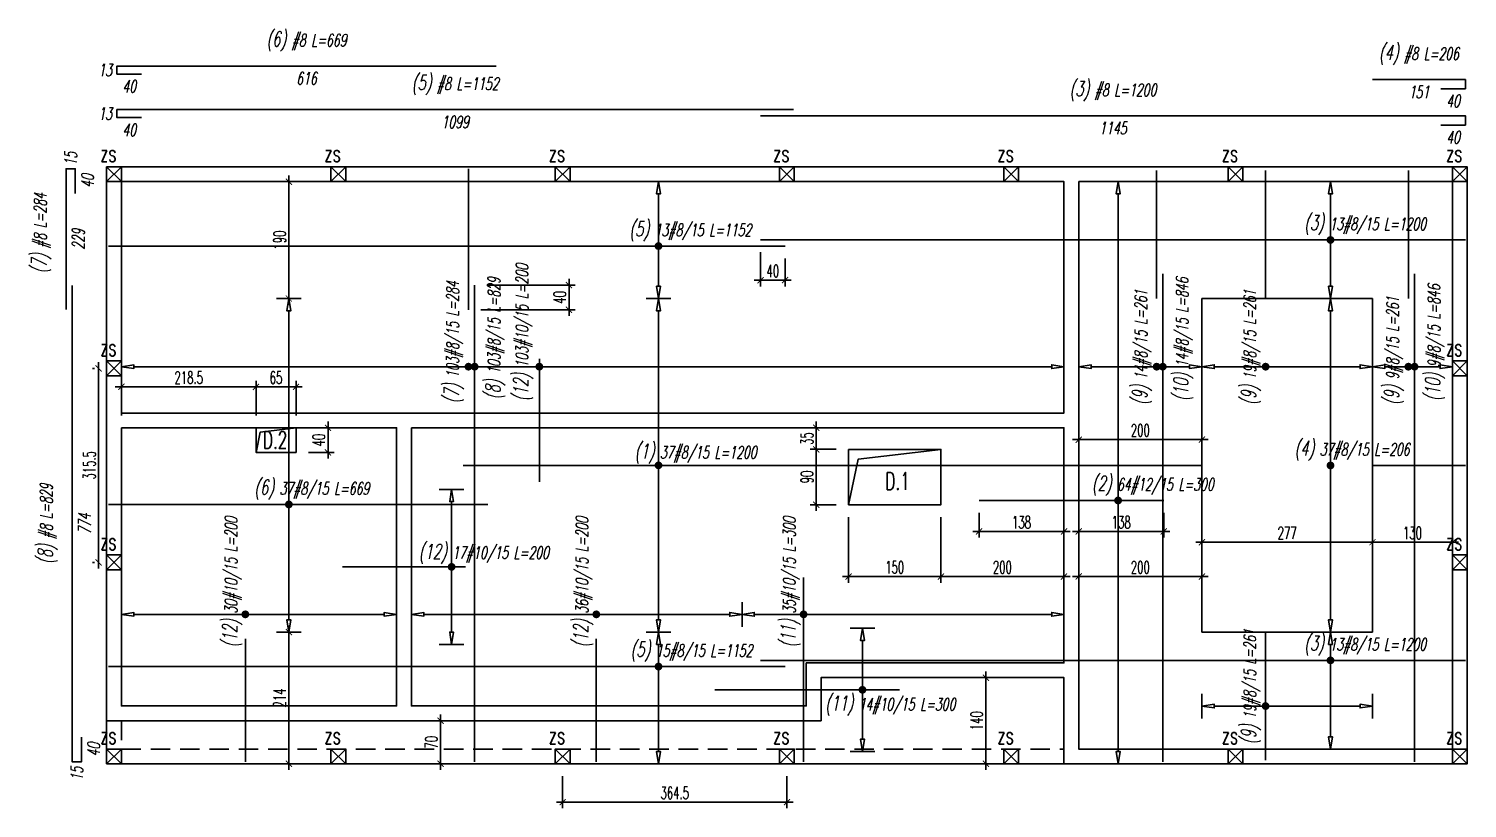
# Model space of a CAD drawing. Header units: millimetres. Extents: x 20746 to 38332, y -66591 to -55538.
# Drawn here: x 30658 to 32994, y -61633 to -60366 of the extents above; entities that cross this region are included whole.
import ezdxf
from ezdxf.enums import TextEntityAlignment as Align

# ---------------------------------------------------------------- set-up
doc = ezdxf.new("R2010")
doc.units = ezdxf.units.MM
doc.header["$LTSCALE"] = 5
doc.linetypes.add('DASHED2', pattern=[9.525, 6.35, -3.175])
doc.layers.get('Defpoints').update_dxf_attribs({"color": 251})
for name, color, linetype in [('K-HATCH', 8, 'Continuous'), ('K-LINIA', 254, 'Continuous'), ('K-POMOCNICZE', 9, 'DASHED2'), ('K-SRUBY', 3, 'Continuous'), ('K-STROPY', 161, 'Continuous'), ('K-TEXT 2.8mm', 101, 'Continuous'), ('K-WYMIARY', 1, 'Continuous'), ('ZBROJA_NIEZLICZAC', 255, 'Continuous'), ('ZBROJA_PRET', 161, 'Continuous'), ('ZBROJA_RZUTPR', 141, 'Continuous'), ('ZBROJA_RZUTPR1', 255, 'Continuous'), ('ZBROJA_ZASIEG', 253, 'Continuous'), ('ZBROJA_ZLICZAC', 125, 'Continuous')]:
    doc.layers.add(name, color=color, linetype=linetype)
doc.styles.add('STYL_ZBROJA', font='romanszb.shx', dxfattribs={"width": 0.65, "oblique": 12})
doc.styles.add('text 2.8mm', font='romans.shx', dxfattribs={"width": 0.65})
doc.styles.add('WYM1', font='romanszb.shx', dxfattribs={"width": 0.6})
doc.dimstyles.new('CM100', dxfattribs={"dimscale": 5, "dimtxt": 2, "dimasz": 1, "dimexe": 1, "dimexo": 2, "dimgap": 0.5, "dimtad": 1, "dimrnd": 0.5, "dimdsep": 46, "dimtxsty": 'WYM1', "dimblk": 'OBLIQUE', "dimcen": 0, "dimdle": 1, "dimclrd": 253, "dimclre": 251, "dimclrt": 30, "dimadec": 0, "dimazin": 0, "dimtfac": 1, "dimtix": 1, "dimtmove": 0, "dimatfit": 0, "dimfxl": 1, "dimtfillclr": 256, "dimtolj": 1, "dimarcsym": 0})

# ---------------------------------------------------------------- blocks, each defined once
blk = doc.blocks.new('_ArchTick')
at = {"color": 0, "linetype": 'ByBlock', "const_width": 0.15}
blk.add_lwpolyline([(-0.5, -0.5), (0.5, 0.5)], dxfattribs=at)
blk = doc.blocks.new('*D7')
at = {"layer": 'Defpoints', "color": 0, "transparency": 16777216}
for p in [(32201.3, -61132.7), (32339.3, -61132.7), (32339.3, -61183)]:
    blk.add_point(p, dxfattribs=at)
at = {"layer": 'K-WYMIARY', "color": 251, "lineweight": -2, "transparency": 16777216}
for p, q in [((32201.3, -61152.7), (32201.3, -61193)), ((32339.3, -61152.7), (32339.3, -61193))]:
    blk.add_line(p, q, dxfattribs=at)
at = {"layer": 'K-WYMIARY', "color": 253, "lineweight": -2, "transparency": 16777216}
blk.add_line((32191.3, -61183), (32349.3, -61183), dxfattribs=at)
at = {"layer": 'K-WYMIARY', "color": 253, "lineweight": -2, "transparency": 16777216, "xscale": 10, "yscale": 10, "zscale": 10, "rotation": 180}
blk.add_blockref('_ArchTick', (32201.3, -61183), dxfattribs=at)
at = {"layer": 'K-WYMIARY', "color": 253, "lineweight": -2, "transparency": 16777216, "xscale": 10, "yscale": 10, "zscale": 10}
blk.add_blockref('_ArchTick', (32339.3, -61183), dxfattribs=at)
at = {"layer": 'K-WYMIARY', "color": 30, "transparency": 16777216, "insert": (32270.3, -61168), "char_height": 20, "attachment_point": 5, "style": 'WYM1'}
blk.add_mtext('\\A1;138', dxfattribs=at)
blk = doc.blocks.new('*D8')
at = {"layer": 'Defpoints', "color": 0, "transparency": 16777216}
for p in [(32363.3, -61132.7), (32501.3, -61132.7), (32501.3, -61183)]:
    blk.add_point(p, dxfattribs=at)
at = {"layer": 'K-WYMIARY', "color": 251, "lineweight": -2, "transparency": 16777216}
for p, q in [((32363.3, -61152.7), (32363.3, -61193)), ((32501.3, -61152.7), (32501.3, -61193))]:
    blk.add_line(p, q, dxfattribs=at)
at = {"layer": 'K-WYMIARY', "color": 253, "lineweight": -2, "transparency": 16777216}
blk.add_line((32353.3, -61183), (32511.3, -61183), dxfattribs=at)
at = {"layer": 'K-WYMIARY', "color": 253, "lineweight": -2, "transparency": 16777216, "xscale": 10, "yscale": 10, "zscale": 10, "rotation": 180}
blk.add_blockref('_ArchTick', (32363.3, -61183), dxfattribs=at)
at = {"layer": 'K-WYMIARY', "color": 253, "lineweight": -2, "transparency": 16777216, "xscale": 10, "yscale": 10, "zscale": 10}
blk.add_blockref('_ArchTick', (32501.3, -61183), dxfattribs=at)
at = {"layer": 'K-WYMIARY', "color": 30, "transparency": 16777216, "insert": (32432.3, -61168), "char_height": 20, "attachment_point": 5, "style": 'WYM1'}
blk.add_mtext('\\A1;138', dxfattribs=at)
blk = doc.blocks.new('*D9')
at = {"layer": 'Defpoints', "color": 0, "transparency": 16777216}
for p in [(32563.3, -61033.8), (32363.3, -61075.5), (32563.3, -61075.5)]:
    blk.add_point(p, dxfattribs=at)
at = {"layer": 'K-WYMIARY', "color": 251, "lineweight": -2, "transparency": 16777216}
for p, q in [((32363.3, -61055.5), (32363.3, -61023.8)), ((32563.3, -61055.5), (32563.3, -61023.8))]:
    blk.add_line(p, q, dxfattribs=at)
at = {"layer": 'K-WYMIARY', "color": 253, "lineweight": -2, "transparency": 16777216}
blk.add_line((32353.3, -61033.8), (32573.3, -61033.8), dxfattribs=at)
at = {"layer": 'K-WYMIARY', "color": 253, "lineweight": -2, "transparency": 16777216, "xscale": 10, "yscale": 10, "zscale": 10, "rotation": 180}
blk.add_blockref('_ArchTick', (32363.3, -61033.8), dxfattribs=at)
at = {"layer": 'K-WYMIARY', "color": 253, "lineweight": -2, "transparency": 16777216, "xscale": 10, "yscale": 10, "zscale": 10}
blk.add_blockref('_ArchTick', (32563.3, -61033.8), dxfattribs=at)
at = {"layer": 'K-WYMIARY', "color": 30, "transparency": 16777216, "insert": (32463.3, -61018.8), "char_height": 20, "attachment_point": 5, "style": 'WYM1'}
blk.add_mtext('\\A1;200', dxfattribs=at)
blk = doc.blocks.new('*D11')
at = {"layer": 'Defpoints', "color": 0, "transparency": 16777216}
for p in [(31936.9, -61049.5), (31989.3, -61049.5), (31989.3, -61139.5)]:
    blk.add_point(p, dxfattribs=at)
at = {"layer": 'K-WYMIARY', "color": 251, "lineweight": -2, "transparency": 16777216}
for p, q in [((31969.3, -61049.5), (31926.9, -61049.5)), ((31969.3, -61139.5), (31926.9, -61139.5))]:
    blk.add_line(p, q, dxfattribs=at)
at = {"layer": 'K-WYMIARY', "color": 253, "lineweight": -2, "transparency": 16777216}
blk.add_line((31936.9, -61149.5), (31936.9, -61039.5), dxfattribs=at)
at = {"layer": 'K-WYMIARY', "color": 253, "lineweight": -2, "transparency": 16777216, "xscale": 10, "yscale": 10, "zscale": 10}
for p, rotation in [((31936.9, -61049.5), 90), ((31936.9, -61139.5), 270)]:
    blk.add_blockref('_ArchTick', p, dxfattribs=dict(at, rotation=rotation))
at = {"layer": 'K-WYMIARY', "color": 30, "transparency": 16777216, "insert": (31921.9, -61094.5), "char_height": 20, "attachment_point": 5, "rotation": 90, "style": 'WYM1'}
blk.add_mtext('\\A1;90', dxfattribs=at)
blk = doc.blocks.new('*D12')
at = {"layer": 'Defpoints', "color": 0, "transparency": 16777216}
for p in [(31936.9, -61014.5), (31936.9, -61014.5), (31989.3, -61049.5)]:
    blk.add_point(p, dxfattribs=at)
at = {"layer": 'K-WYMIARY', "color": 253, "lineweight": -2, "transparency": 16777216}
blk.add_line((31936.9, -61059.5), (31936.9, -61004.5), dxfattribs=at)
at = {"layer": 'K-WYMIARY', "color": 251, "lineweight": -2, "transparency": 16777216}
for p, q in [((31956.9, -61014.5), (31946.9, -61014.5)), ((31969.3, -61049.5), (31926.9, -61049.5))]:
    blk.add_line(p, q, dxfattribs=at)
at = {"layer": 'K-WYMIARY', "color": 253, "lineweight": -2, "transparency": 16777216, "xscale": 10, "yscale": 10, "zscale": 10}
for p, rotation in [((31936.9, -61014.5), 90), ((31936.9, -61049.5), 270)]:
    blk.add_blockref('_ArchTick', p, dxfattribs=dict(at, rotation=rotation))
at = {"layer": 'K-WYMIARY', "color": 30, "transparency": 16777216, "insert": (31921.9, -61032), "char_height": 20, "attachment_point": 5, "rotation": 90, "style": 'WYM1'}
blk.add_mtext('\\A1;35', dxfattribs=at)
blk = doc.blocks.new('*D13')
at = {"layer": 'Defpoints', "color": 0, "transparency": 16777216}
for p in [(31989.3, -61139.5), (32139.3, -61139.5), (32139.3, -61256.2)]:
    blk.add_point(p, dxfattribs=at)
at = {"layer": 'K-WYMIARY', "color": 251, "lineweight": -2, "transparency": 16777216}
for p, q in [((31989.3, -61159.5), (31989.3, -61266.2)), ((32139.3, -61159.5), (32139.3, -61266.2))]:
    blk.add_line(p, q, dxfattribs=at)
at = {"layer": 'K-WYMIARY', "color": 253, "lineweight": -2, "transparency": 16777216}
blk.add_line((31979.3, -61256.2), (32149.3, -61256.2), dxfattribs=at)
at = {"layer": 'K-WYMIARY', "color": 253, "lineweight": -2, "transparency": 16777216, "xscale": 10, "yscale": 10, "zscale": 10, "rotation": 180}
blk.add_blockref('_ArchTick', (31989.3, -61256.2), dxfattribs=at)
at = {"layer": 'K-WYMIARY', "color": 253, "lineweight": -2, "transparency": 16777216, "xscale": 10, "yscale": 10, "zscale": 10}
blk.add_blockref('_ArchTick', (32139.3, -61256.2), dxfattribs=at)
at = {"layer": 'K-WYMIARY', "color": 30, "transparency": 16777216, "insert": (32064.3, -61241.2), "char_height": 20, "attachment_point": 5, "style": 'WYM1'}
blk.add_mtext('\\A1;150', dxfattribs=at)
blk = doc.blocks.new('*D14')
at = {"layer": 'Defpoints', "color": 0, "transparency": 16777216}
for p in [(32139.3, -61139.5), (32339.3, -61232.3), (32339.3, -61256.2)]:
    blk.add_point(p, dxfattribs=at)
at = {"layer": 'K-WYMIARY', "color": 251, "lineweight": -2, "transparency": 16777216}
for p, q in [((32139.3, -61159.5), (32139.3, -61266.2)), ((32339.3, -61252.3), (32339.3, -61266.2))]:
    blk.add_line(p, q, dxfattribs=at)
at = {"layer": 'K-WYMIARY', "color": 253, "lineweight": -2, "transparency": 16777216}
blk.add_line((32129.3, -61256.2), (32349.3, -61256.2), dxfattribs=at)
at = {"layer": 'K-WYMIARY', "color": 253, "lineweight": -2, "transparency": 16777216, "xscale": 10, "yscale": 10, "zscale": 10, "rotation": 180}
blk.add_blockref('_ArchTick', (32139.3, -61256.2), dxfattribs=at)
at = {"layer": 'K-WYMIARY', "color": 253, "lineweight": -2, "transparency": 16777216, "xscale": 10, "yscale": 10, "zscale": 10}
blk.add_blockref('_ArchTick', (32339.3, -61256.2), dxfattribs=at)
at = {"layer": 'K-WYMIARY', "color": 30, "transparency": 16777216, "insert": (32239.3, -61241.2), "char_height": 20, "attachment_point": 5, "style": 'WYM1'}
blk.add_mtext('\\A1;200', dxfattribs=at)
blk = doc.blocks.new('*D15')
at = {"layer": 'Defpoints', "color": 0, "transparency": 16777216}
for p in [(32840.3, -61200.5), (32840.3, -61200.5), (32970.3, -61200.5)]:
    blk.add_point(p, dxfattribs=at)
at = {"layer": 'K-WYMIARY', "color": 251, "lineweight": -2, "transparency": 16777216}
for p, q in [((32840.3, -61180.5), (32840.3, -61190.5)), ((32970.3, -61180.5), (32970.3, -61190.5))]:
    blk.add_line(p, q, dxfattribs=at)
at = {"layer": 'K-WYMIARY', "color": 253, "lineweight": -2, "transparency": 16777216}
blk.add_line((32980.3, -61200.5), (32830.3, -61200.5), dxfattribs=at)
at = {"layer": 'K-WYMIARY', "color": 253, "lineweight": -2, "transparency": 16777216, "xscale": 10, "yscale": 10, "zscale": 10, "rotation": 180}
blk.add_blockref('_ArchTick', (32840.3, -61200.5), dxfattribs=at)
at = {"layer": 'K-WYMIARY', "color": 253, "lineweight": -2, "transparency": 16777216, "xscale": 10, "yscale": 10, "zscale": 10}
blk.add_blockref('_ArchTick', (32970.3, -61200.5), dxfattribs=at)
at = {"layer": 'K-WYMIARY', "color": 30, "transparency": 16777216, "insert": (32905.3, -61185.5), "char_height": 20, "attachment_point": 5, "style": 'WYM1'}
blk.add_mtext('\\A1;130', dxfattribs=at)
blk = doc.blocks.new('*D16')
at = {"layer": 'Defpoints', "color": 0, "transparency": 16777216}
for p in [(32563.3, -61200.5), (32563.3, -61200.5), (32840.3, -61200.5)]:
    blk.add_point(p, dxfattribs=at)
at = {"layer": 'K-WYMIARY', "color": 251, "lineweight": -2, "transparency": 16777216}
for p, q in [((32563.3, -61180.5), (32563.3, -61190.5)), ((32840.3, -61180.5), (32840.3, -61190.5))]:
    blk.add_line(p, q, dxfattribs=at)
at = {"layer": 'K-WYMIARY', "color": 253, "lineweight": -2, "transparency": 16777216}
blk.add_line((32850.3, -61200.5), (32553.3, -61200.5), dxfattribs=at)
at = {"layer": 'K-WYMIARY', "color": 253, "lineweight": -2, "transparency": 16777216, "xscale": 10, "yscale": 10, "zscale": 10, "rotation": 180}
blk.add_blockref('_ArchTick', (32563.3, -61200.5), dxfattribs=at)
at = {"layer": 'K-WYMIARY', "color": 253, "lineweight": -2, "transparency": 16777216, "xscale": 10, "yscale": 10, "zscale": 10}
blk.add_blockref('_ArchTick', (32840.3, -61200.5), dxfattribs=at)
at = {"layer": 'K-WYMIARY', "color": 30, "transparency": 16777216, "insert": (32701.8, -61185.5), "char_height": 20, "attachment_point": 5, "style": 'WYM1'}
blk.add_mtext('\\A1;277', dxfattribs=at)
blk = doc.blocks.new('*D17')
at = {"layer": 'Defpoints', "color": 0, "transparency": 16777216}
for p in [(32363.3, -61232.3), (32563.3, -61232.3), (32563.3, -61256.2)]:
    blk.add_point(p, dxfattribs=at)
at = {"layer": 'K-WYMIARY', "color": 253, "lineweight": -2, "transparency": 16777216}
blk.add_line((32353.3, -61256.2), (32573.3, -61256.2), dxfattribs=at)
at = {"layer": 'K-WYMIARY', "color": 251, "lineweight": -2, "transparency": 16777216}
for p, q in [((32363.3, -61252.3), (32363.3, -61266.2)), ((32563.3, -61252.3), (32563.3, -61266.2))]:
    blk.add_line(p, q, dxfattribs=at)
at = {"layer": 'K-WYMIARY', "color": 253, "lineweight": -2, "transparency": 16777216, "xscale": 10, "yscale": 10, "zscale": 10, "rotation": 180}
blk.add_blockref('_ArchTick', (32363.3, -61256.2), dxfattribs=at)
at = {"layer": 'K-WYMIARY', "color": 253, "lineweight": -2, "transparency": 16777216, "xscale": 10, "yscale": 10, "zscale": 10}
blk.add_blockref('_ArchTick', (32563.3, -61256.2), dxfattribs=at)
at = {"layer": 'K-WYMIARY', "color": 30, "transparency": 16777216, "insert": (32463.3, -61241.2), "char_height": 20, "attachment_point": 5, "style": 'WYM1'}
blk.add_mtext('\\A1;200', dxfattribs=at)
blk = doc.blocks.new('*D18')
at = {"layer": 'Defpoints', "color": 0, "transparency": 16777216}
for p in [(31846.3, -60709.2), (31886.3, -60719.2), (31886.3, -60774.7)]:
    blk.add_point(p, dxfattribs=at)
at = {"layer": 'K-WYMIARY', "color": 251, "lineweight": -2, "transparency": 16777216}
for p, q in [((31846.3, -60729.2), (31846.3, -60784.7)), ((31886.3, -60739.2), (31886.3, -60784.7))]:
    blk.add_line(p, q, dxfattribs=at)
at = {"layer": 'K-WYMIARY', "color": 253, "lineweight": -2, "transparency": 16777216}
blk.add_line((31836.3, -60774.7), (31896.3, -60774.7), dxfattribs=at)
at = {"layer": 'K-WYMIARY', "color": 253, "lineweight": -2, "transparency": 16777216, "xscale": 10, "yscale": 10, "zscale": 10, "rotation": 180}
blk.add_blockref('_ArchTick', (31846.3, -60774.7), dxfattribs=at)
at = {"layer": 'K-WYMIARY', "color": 253, "lineweight": -2, "transparency": 16777216, "xscale": 10, "yscale": 10, "zscale": 10}
blk.add_blockref('_ArchTick', (31886.3, -60774.7), dxfattribs=at)
at = {"layer": 'K-WYMIARY', "color": 30, "transparency": 16777216, "insert": (31866.3, -60759.7), "char_height": 20, "attachment_point": 5, "style": 'WYM1'}
blk.add_mtext('\\A1;40', dxfattribs=at)
blk = doc.blocks.new('*D19')
at = {"layer": 'Defpoints', "color": 0, "transparency": 16777216}
for p in [(31382, -60782.6), (31372, -60822.6), (31535.3, -60822.6)]:
    blk.add_point(p, dxfattribs=at)
at = {"layer": 'K-WYMIARY', "color": 251, "lineweight": -2, "transparency": 16777216}
for p, q in [((31402, -60782.6), (31545.3, -60782.6)), ((31392, -60822.6), (31545.3, -60822.6))]:
    blk.add_line(p, q, dxfattribs=at)
at = {"layer": 'K-WYMIARY', "color": 253, "lineweight": -2, "transparency": 16777216}
blk.add_line((31535.3, -60772.6), (31535.3, -60832.6), dxfattribs=at)
at = {"layer": 'K-WYMIARY', "color": 253, "lineweight": -2, "transparency": 16777216, "xscale": 10, "yscale": 10, "zscale": 10}
for p, rotation in [((31535.3, -60782.6), 90), ((31535.3, -60822.6), 270)]:
    blk.add_blockref('_ArchTick', p, dxfattribs=dict(at, rotation=rotation))
at = {"layer": 'K-WYMIARY', "color": 30, "transparency": 16777216, "insert": (31520.3, -60802.6), "char_height": 20, "attachment_point": 5, "rotation": 90, "style": 'WYM1'}
blk.add_mtext('\\A1;40', dxfattribs=at)
blk = doc.blocks.new('*D20')
at = {"layer": 'Defpoints', "color": 0, "transparency": 16777216}
for p in [(31026.9, -60948), (30808.3, -61014.5), (31026.9, -61014.5)]:
    blk.add_point(p, dxfattribs=at)
at = {"layer": 'K-WYMIARY', "color": 253, "lineweight": -2, "transparency": 16777216}
blk.add_line((30798.3, -60948), (31036.9, -60948), dxfattribs=at)
at = {"layer": 'K-WYMIARY', "color": 251, "lineweight": -2, "transparency": 16777216}
for p, q in [((30808.3, -60994.5), (30808.3, -60938)), ((31026.9, -60994.5), (31026.9, -60938))]:
    blk.add_line(p, q, dxfattribs=at)
at = {"layer": 'K-WYMIARY', "color": 253, "lineweight": -2, "transparency": 16777216, "xscale": 10, "yscale": 10, "zscale": 10, "rotation": 180}
blk.add_blockref('_ArchTick', (30808.3, -60948), dxfattribs=at)
at = {"layer": 'K-WYMIARY', "color": 253, "lineweight": -2, "transparency": 16777216, "xscale": 10, "yscale": 10, "zscale": 10}
blk.add_blockref('_ArchTick', (31026.9, -60948), dxfattribs=at)
at = {"layer": 'K-WYMIARY', "color": 30, "transparency": 16777216, "insert": (30917.6, -60933), "char_height": 20, "attachment_point": 5, "style": 'WYM1'}
blk.add_mtext('\\A1;218.5', dxfattribs=at)
blk = doc.blocks.new('*D21')
at = {"layer": 'Defpoints', "color": 0, "transparency": 16777216}
for p in [(31091.9, -60948), (31026.9, -61014.5), (31091.9, -61014.5)]:
    blk.add_point(p, dxfattribs=at)
at = {"layer": 'K-WYMIARY', "color": 253, "lineweight": -2, "transparency": 16777216}
blk.add_line((31016.9, -60948), (31101.9, -60948), dxfattribs=at)
at = {"layer": 'K-WYMIARY', "color": 251, "lineweight": -2, "transparency": 16777216}
for p, q in [((31026.9, -60994.5), (31026.9, -60938)), ((31091.9, -60994.5), (31091.9, -60938))]:
    blk.add_line(p, q, dxfattribs=at)
at = {"layer": 'K-WYMIARY', "color": 253, "lineweight": -2, "transparency": 16777216, "xscale": 10, "yscale": 10, "zscale": 10, "rotation": 180}
blk.add_blockref('_ArchTick', (31026.9, -60948), dxfattribs=at)
at = {"layer": 'K-WYMIARY', "color": 253, "lineweight": -2, "transparency": 16777216, "xscale": 10, "yscale": 10, "zscale": 10}
blk.add_blockref('_ArchTick', (31091.9, -60948), dxfattribs=at)
at = {"layer": 'K-WYMIARY', "color": 30, "transparency": 16777216, "insert": (31059.4, -60933), "char_height": 20, "attachment_point": 5, "style": 'WYM1'}
blk.add_mtext('\\A1;65', dxfattribs=at)
blk = doc.blocks.new('*D22')
at = {"layer": 'Defpoints', "color": 0, "transparency": 16777216}
for p in [(31091.9, -61014.5), (31143.9, -61014.5), (31091.9, -61054.5)]:
    blk.add_point(p, dxfattribs=at)
at = {"layer": 'K-WYMIARY', "color": 253, "lineweight": -2, "transparency": 16777216}
blk.add_line((31143.9, -61064.5), (31143.9, -61004.5), dxfattribs=at)
at = {"layer": 'K-WYMIARY', "color": 251, "lineweight": -2, "transparency": 16777216}
for p, q in [((31111.9, -61014.5), (31153.9, -61014.5)), ((31111.9, -61054.5), (31153.9, -61054.5))]:
    blk.add_line(p, q, dxfattribs=at)
at = {"layer": 'K-WYMIARY', "color": 253, "lineweight": -2, "transparency": 16777216, "xscale": 10, "yscale": 10, "zscale": 10}
for p, rotation in [((31143.9, -61014.5), 90), ((31143.9, -61054.5), 270)]:
    blk.add_blockref('_ArchTick', p, dxfattribs=dict(at, rotation=rotation))
at = {"layer": 'K-WYMIARY', "color": 30, "transparency": 16777216, "insert": (31128.9, -61034.5), "char_height": 20, "attachment_point": 5, "rotation": 90, "style": 'WYM1'}
blk.add_mtext('\\A1;40', dxfattribs=at)
blk = doc.blocks.new('A$Ca28658d0')
blk.add_lwpolyline([(-12, -12), (12, -12), (12, 12), (-12, 12)], close=True)
for points in [[(-12, 12), (12, -12)], [(-12, -12), (12, 12)]]:
    blk.add_lwpolyline(points)
at = {"layer": 'K-TEXT 2.8mm', "style": 'text 2.8mm', "width": 0.65}
blk.add_text('zs', height=28, dxfattribs=at).set_placement((-22.4, 20))
blk = doc.blocks.new('*D25')
at = {"layer": 'Defpoints', "color": 0, "transparency": 16777216}
for p in [(31060.3, -60614.5), (31080.3, -60614.5), (31060.3, -60804.5)]:
    blk.add_point(p, dxfattribs=at)
at = {"layer": 'K-WYMIARY', "color": 253, "lineweight": -2, "transparency": 16777216}
blk.add_line((31080.3, -60814.5), (31080.3, -60604.5), dxfattribs=at)
at = {"layer": 'K-WYMIARY', "color": 251, "lineweight": -2, "transparency": 16777216}
for p, q in [((31080.3, -60614.5), (31090.3, -60614.5)), ((31080.3, -60804.5), (31090.3, -60804.5))]:
    blk.add_line(p, q, dxfattribs=at)
at = {"layer": 'K-WYMIARY', "color": 253, "lineweight": -2, "transparency": 16777216, "xscale": 10, "yscale": 10, "zscale": 10}
for p, rotation in [((31080.3, -60614.5), 90), ((31080.3, -60804.5), 270)]:
    blk.add_blockref('_ArchTick', p, dxfattribs=dict(at, rotation=rotation))
at = {"layer": 'K-WYMIARY', "color": 30, "transparency": 16777216, "insert": (31065.3, -60709.5), "char_height": 20, "attachment_point": 5, "rotation": 90, "style": 'WYM1'}
blk.add_mtext('\\A1;190', dxfattribs=at)
blk = doc.blocks.new('*D26')
at = {"layer": 'Defpoints', "color": 0, "transparency": 16777216}
for p in [(31080.3, -61346.5), (31080.3, -61560.5), (31080.3, -61560.5)]:
    blk.add_point(p, dxfattribs=at)
at = {"layer": 'K-WYMIARY', "color": 253, "lineweight": -2, "transparency": 16777216}
blk.add_line((31080.3, -61336.5), (31080.3, -61570.5), dxfattribs=at)
at = {"layer": 'K-WYMIARY', "color": 251, "lineweight": -2, "transparency": 16777216}
for p, q in [((31100.3, -61346.5), (31090.3, -61346.5)), ((31100.3, -61560.5), (31090.3, -61560.5))]:
    blk.add_line(p, q, dxfattribs=at)
at = {"layer": 'K-WYMIARY', "color": 253, "lineweight": -2, "transparency": 16777216, "xscale": 10, "yscale": 10, "zscale": 10}
for p, rotation in [((31080.3, -61346.5), 90), ((31080.3, -61560.5), 270)]:
    blk.add_blockref('_ArchTick', p, dxfattribs=dict(at, rotation=rotation))
at = {"layer": 'K-WYMIARY', "color": 30, "transparency": 16777216, "insert": (31065.3, -61453.5), "char_height": 20, "attachment_point": 5, "rotation": 90, "style": 'WYM1'}
blk.add_mtext('\\A1;214', dxfattribs=at)
blk = doc.blocks.new('*D27')
at = {"layer": 'Defpoints', "color": 0, "transparency": 16777216}
for p in [(31364.5, -61490.5), (31326.8, -61560.5), (31364.5, -61560.5)]:
    blk.add_point(p, dxfattribs=at)
at = {"layer": 'K-WYMIARY', "color": 251, "lineweight": -2, "transparency": 16777216}
for p, q in [((31344.5, -61490.5), (31316.8, -61490.5)), ((31344.5, -61560.5), (31316.8, -61560.5))]:
    blk.add_line(p, q, dxfattribs=at)
at = {"layer": 'K-WYMIARY', "color": 253, "lineweight": -2, "transparency": 16777216}
blk.add_line((31326.8, -61480.5), (31326.8, -61570.5), dxfattribs=at)
at = {"layer": 'K-WYMIARY', "color": 253, "lineweight": -2, "transparency": 16777216, "xscale": 10, "yscale": 10, "zscale": 10}
for p, rotation in [((31326.8, -61490.5), 90), ((31326.8, -61560.5), 270)]:
    blk.add_blockref('_ArchTick', p, dxfattribs=dict(at, rotation=rotation))
at = {"layer": 'K-WYMIARY', "color": 30, "transparency": 16777216, "insert": (31311.8, -61525.5), "char_height": 20, "attachment_point": 5, "rotation": 90, "style": 'WYM1'}
blk.add_mtext('\\A1;70', dxfattribs=at)
blk = doc.blocks.new('*D28')
at = {"layer": 'Defpoints', "color": 0, "transparency": 16777216}
for p in [(32142, -61420.5), (32142, -61560.5), (32212.5, -61560.5)]:
    blk.add_point(p, dxfattribs=at)
at = {"layer": 'K-WYMIARY', "color": 251, "lineweight": -2, "transparency": 16777216}
for p, q in [((32162, -61420.5), (32222.5, -61420.5)), ((32162, -61560.5), (32222.5, -61560.5))]:
    blk.add_line(p, q, dxfattribs=at)
at = {"layer": 'K-WYMIARY', "color": 253, "lineweight": -2, "transparency": 16777216}
blk.add_line((32212.5, -61410.5), (32212.5, -61570.5), dxfattribs=at)
at = {"layer": 'K-WYMIARY', "color": 253, "lineweight": -2, "transparency": 16777216, "xscale": 10, "yscale": 10, "zscale": 10}
for p, rotation in [((32212.5, -61420.5), 90), ((32212.5, -61560.5), 270)]:
    blk.add_blockref('_ArchTick', p, dxfattribs=dict(at, rotation=rotation))
at = {"layer": 'K-WYMIARY', "color": 30, "transparency": 16777216, "insert": (32197.5, -61490.5), "char_height": 20, "attachment_point": 5, "rotation": 90, "style": 'WYM1'}
blk.add_mtext('\\A1;140', dxfattribs=at)
blk = doc.blocks.new('*D29')
at = {"layer": 'Defpoints', "color": 0, "transparency": 16777216}
for p in [(31524.9, -61560.5), (31889.3, -61560.5), (31889.3, -61622.8)]:
    blk.add_point(p, dxfattribs=at)
at = {"layer": 'K-WYMIARY', "color": 251, "lineweight": -2, "transparency": 16777216}
for p, q in [((31524.9, -61580.5), (31524.9, -61632.8)), ((31889.3, -61580.5), (31889.3, -61632.8))]:
    blk.add_line(p, q, dxfattribs=at)
at = {"layer": 'K-WYMIARY', "color": 253, "lineweight": -2, "transparency": 16777216}
blk.add_line((31514.9, -61622.8), (31899.3, -61622.8), dxfattribs=at)
at = {"layer": 'K-WYMIARY', "color": 253, "lineweight": -2, "transparency": 16777216, "xscale": 10, "yscale": 10, "zscale": 10, "rotation": 180}
blk.add_blockref('_ArchTick', (31524.9, -61622.8), dxfattribs=at)
at = {"layer": 'K-WYMIARY', "color": 253, "lineweight": -2, "transparency": 16777216, "xscale": 10, "yscale": 10, "zscale": 10}
blk.add_blockref('_ArchTick', (31889.3, -61622.8), dxfattribs=at)
at = {"layer": 'K-WYMIARY', "color": 30, "transparency": 16777216, "insert": (31707.1, -61607.8), "char_height": 20, "attachment_point": 5, "style": 'WYM1'}
blk.add_mtext('\\A1;364.5', dxfattribs=at)
blk = doc.blocks.new('*D30')
at = {"layer": 'Defpoints', "color": 0, "transparency": 16777216}
for p in [(30784.3, -60917.9), (30771.3, -61233.2), (30784.3, -61233.2)]:
    blk.add_point(p, dxfattribs=at)
at = {"layer": 'K-WYMIARY', "color": 253, "lineweight": -2, "transparency": 16777216}
blk.add_line((30771.3, -60907.9), (30771.3, -61243.2), dxfattribs=at)
at = {"layer": 'K-WYMIARY', "color": 251, "lineweight": -2, "transparency": 16777216}
for p, q in [((30764.3, -60917.9), (30761.3, -60917.9)), ((30764.3, -61233.2), (30761.3, -61233.2))]:
    blk.add_line(p, q, dxfattribs=at)
at = {"layer": 'K-WYMIARY', "color": 253, "lineweight": -2, "transparency": 16777216, "xscale": 10, "yscale": 10, "zscale": 10}
for p, rotation in [((30771.3, -60917.9), 90), ((30771.3, -61233.2), 270)]:
    blk.add_blockref('_ArchTick', p, dxfattribs=dict(at, rotation=rotation))
at = {"layer": 'K-WYMIARY', "color": 30, "transparency": 16777216, "insert": (30756.3, -61075.5), "char_height": 20, "attachment_point": 5, "rotation": 90, "style": 'WYM1'}
blk.add_mtext('\\A1;315.5', dxfattribs=at)

msp = doc.modelspace()

# ---------------------------------------------------------------- linework, layer by layer
at = {"layer": 'K-HATCH'}
msp.add_lwpolyline([(32563.281, -60804.527), (32840.281, -60804.527), (32840.281, -61346.527), (32563.281, -61346.527)], close=True, dxfattribs=at)
at = {"layer": 'K-LINIA'}
for points in [[(30784.281, -61490.527), (30784.281, -60590.527), (32994.281, -60590.527), (32994.281, -61560.527), (32339.281, -61560.527), (32339.281, -61420.527), (31944.781, -61420.527), (31944.781, -61490.527)], [(30808.281, -60614.527), (32339.281, -60614.527), (32339.281, -60990.527), (30808.281, -60990.527)], [(32363.281, -60614.527), (32970.281, -60614.527), (32970.281, -61536.527), (32363.281, -61536.527)], [(30808.281, -61014.527), (31255.281, -61014.527), (31255.281, -61466.527), (30808.281, -61466.527)], [(31279.281, -61014.527), (32339.281, -61014.527), (32339.281, -61396.527), (31920.781, -61396.527), (31920.781, -61466.527), (31279.281, -61466.527)]]:
    msp.add_lwpolyline(points, close=True, dxfattribs=at)
at = {"layer": 'K-POMOCNICZE'}
msp.add_lwpolyline([(30808.281, -61490.527), (30808.281, -61536.527), (32339.281, -61536.527)], dxfattribs=at)
at = {"layer": 'K-SRUBY'}
for points in [[(31026.947, -61014.527), (31026.947, -61054.527), (31033.841, -61021.421), (31091.947, -61014.527), (31026.947, -61014.527)], [(31026.947, -61054.527), (31033.841, -61021.421), (31091.947, -61014.527), (31091.947, -61054.527), (31026.947, -61054.527)], [(31989.281, -61049.527), (31989.281, -61139.527), (32005.19, -61065.437), (32139.281, -61049.527), (31989.281, -61049.527)], [(31989.281, -61139.527), (32005.19, -61065.437), (32139.281, -61049.527), (32139.281, -61139.527), (31989.281, -61139.527)]]:
    msp.add_lwpolyline(points, dxfattribs=at)
at = {"layer": 'K-STROPY'}
msp.add_lwpolyline([(30784.281, -60590.527), (32994.281, -60590.527), (32994.281, -61560.527), (30784.281, -61560.527)], close=True, dxfattribs=at)
at = {"layer": 'ZBROJA_PRET'}
for p, q in [((31371.987, -60822.637), (31371.987, -60593.527)), ((32489.798, -60804.527), (32489.798, -60596.161)), ((32666.781, -60804.527), (32666.781, -60596.161)), ((32898.705, -60804.527), (32898.705, -60596.161)), ((30787.281, -60719.235), (31886.281, -60719.235)), ((31846.281, -60709.235), (32991.281, -60709.235)), ((32499.798, -61557.527), (32499.798, -60764.527)), ((32908.705, -61557.527), (32908.705, -60764.527)), ((31381.987, -61557.527), (31381.987, -60782.637)), ((31487.133, -61102.527), (31487.133, -60902.527)), ((31363.281, -61075.527), (32563.281, -61075.527)), ((32840.281, -61075.744), (32991.281, -61075.744)), ((30787.281, -61139.085), (31403.281, -61139.085)), ((32201.281, -61132.652), (32501.281, -61132.652)), ((31167.281, -61240.527), (31367.281, -61240.527)), ((31916.294, -61557.527), (31916.294, -61257.527)), ((32666.781, -61554.893), (32666.781, -61346.527)), ((31009.593, -61557.527), (31009.593, -61357.527)), ((31579.598, -61557.527), (31579.598, -61357.527)), ((30787.281, -61402.508), (31886.281, -61402.508)), ((31846.281, -61392.508), (32991.281, -61392.508)), ((31772.136, -61440.312), (32072.136, -61440.312))]:
    msp.add_line(p, q, dxfattribs=at)
at = {"layer": 'ZBROJA_RZUTPR'}
for points in [[(31416.94, -60426.644), (30800.94, -60426.644, 0.41421356), (30800.94, -60426.644), (30800.94, -60439.644, 0.41421356), (30800.94, -60439.644), (30840.94, -60439.644)], [(32840.281, -60448.604), (32991.281, -60448.604, -0.41421356), (32991.281, -60448.604), (32991.281, -60463.604, -0.41421356), (32991.281, -60463.604), (32951.281, -60463.604)], [(31899.94, -60497.509), (30800.94, -60497.509, 0.41421356), (30800.94, -60497.509), (30800.94, -60510.509, 0.41421356), (30800.94, -60510.509), (30840.94, -60510.509)], [(31846.281, -60507.509), (32991.281, -60507.509, -0.41421356), (32991.281, -60507.509), (32991.281, -60522.509, -0.41421356), (32991.281, -60522.509), (32951.281, -60522.509)], [(30718.359, -60822.527), (30718.359, -60593.527, -0.41421356), (30718.359, -60593.527), (30733.359, -60593.527, -0.41421356), (30733.359, -60593.527), (30733.359, -60633.527)], [(30728.359, -60783.527), (30728.359, -61557.527, 0.41421356), (30728.359, -61557.527), (30743.359, -61557.527, 0.41421356), (30743.359, -61557.527), (30743.359, -61517.527)]]:
    msp.add_lwpolyline(points, format="xyb", dxfattribs=at)
at = {"layer": 'ZBROJA_ZASIEG'}
for p, q in [((31660.65, -60614.527), (31700.65, -60614.527)), ((32407.196, -60614.527), (32447.196, -60614.527)), ((32752.187, -60614.527), (32792.187, -60614.527)), ((31060.281, -60804.527), (31100.281, -60804.527)), ((31660.65, -60804.527), (31700.65, -60804.527)), ((31660.65, -60804.527), (31700.65, -60804.527)), ((32752.187, -60804.527), (32792.187, -60804.527)), ((32752.187, -60804.527), (32792.187, -60804.527)), ((30808.281, -60935.203), (30808.281, -60895.203)), ((30808.281, -60935.203), (30808.281, -60895.203)), ((30808.281, -60935.203), (30808.281, -60895.203)), ((32339.281, -60935.203), (32339.281, -60895.203)), ((32339.281, -60935.203), (32339.281, -60895.203)), ((32339.281, -60935.203), (32339.281, -60895.203)), ((32363.281, -60935.203), (32363.281, -60895.203)), ((32363.281, -60935.203), (32363.281, -60895.203)), ((32563.281, -60935.203), (32563.281, -60895.203)), ((32563.281, -60935.203), (32563.281, -60895.203)), ((32563.281, -60935.203), (32563.281, -60895.203)), ((32840.281, -60935.203), (32840.281, -60895.203)), ((32840.281, -60935.203), (32840.281, -60895.203)), ((32840.281, -60935.203), (32840.281, -60895.203)), ((32970.281, -60935.203), (32970.281, -60895.203)), ((32970.281, -60935.203), (32970.281, -60895.203)), ((31324.577, -61114.527), (31364.577, -61114.527)), ((30808.281, -61337.694), (30808.281, -61297.694)), ((31255.281, -61337.694), (31255.281, -61297.694)), ((31279.281, -61337.694), (31279.281, -61297.694)), ((31816.294, -61337.694), (31816.294, -61297.694)), ((31816.294, -61337.694), (31816.294, -61297.694)), ((32339.281, -61337.694), (32339.281, -61297.694)), ((31060.281, -61346.527), (31100.281, -61346.527)), ((31660.65, -61346.527), (31700.65, -61346.527)), ((31660.65, -61346.527), (31700.65, -61346.527)), ((31991.969, -61340.312), (32031.969, -61340.312)), ((32752.187, -61346.527), (32792.187, -61346.527)), ((32752.187, -61346.527), (32792.187, -61346.527)), ((31324.577, -61366.527), (31364.577, -61366.527)), ((32563.281, -61486.745), (32563.281, -61446.745)), ((32840.281, -61486.745), (32840.281, -61446.745)), ((31991.969, -61540.312), (32031.969, -61540.312)), ((32752.187, -61536.527), (32792.187, -61536.527)), ((31660.65, -61560.527), (31700.65, -61560.527)), ((32407.196, -61560.527), (32447.196, -61560.527))]:
    msp.add_line(p, q, dxfattribs=at)
for points in [[(31680.65, -60784.527), (31683.75, -60784.527), (31680.65, -60804.527), (31677.55, -60784.527), (31680.65, -60784.527), (31680.65, -60634.527), (31683.75, -60634.527), (31680.65, -60614.527), (31677.55, -60634.527), (31680.65, -60634.527)], [(32427.196, -61540.527), (32430.296, -61540.527), (32427.196, -61560.527), (32424.096, -61540.527), (32427.196, -61540.527), (32427.196, -60634.527), (32430.296, -60634.527), (32427.196, -60614.527), (32424.096, -60634.527), (32427.196, -60634.527)], [(32772.187, -60784.527), (32775.287, -60784.527), (32772.187, -60804.527), (32769.087, -60784.527), (32772.187, -60784.527), (32772.187, -60634.527), (32775.287, -60634.527), (32772.187, -60614.527), (32769.087, -60634.527), (32772.187, -60634.527)], [(31080.281, -61326.527), (31083.381, -61326.527), (31080.281, -61346.527), (31077.181, -61326.527), (31080.281, -61326.527), (31080.281, -60824.527), (31083.381, -60824.527), (31080.281, -60804.527), (31077.181, -60824.527), (31080.281, -60824.527)], [(31680.65, -61326.527), (31683.75, -61326.527), (31680.65, -61346.527), (31677.55, -61326.527), (31680.65, -61326.527), (31680.65, -60824.527), (31683.75, -60824.527), (31680.65, -60804.527), (31677.55, -60824.527), (31680.65, -60824.527)], [(32772.187, -61326.527), (32775.287, -61326.527), (32772.187, -61346.527), (32769.087, -61326.527), (32772.187, -61326.527), (32772.187, -60824.527), (32775.287, -60824.527), (32772.187, -60804.527), (32769.087, -60824.527), (32772.187, -60824.527)], [(32319.281, -60915.203), (32319.281, -60912.103), (32339.281, -60915.203), (32319.281, -60918.303), (32319.281, -60915.203), (30828.281, -60915.203), (30828.281, -60912.103), (30808.281, -60915.203), (30828.281, -60918.303), (30828.281, -60915.203)], [(32319.281, -60915.203), (32319.281, -60912.103), (32339.281, -60915.203), (32319.281, -60918.303), (32319.281, -60915.203), (30828.281, -60915.203), (30828.281, -60912.103), (30808.281, -60915.203), (30828.281, -60918.303), (30828.281, -60915.203)], [(32319.281, -60915.203), (32319.281, -60912.103), (32339.281, -60915.203), (32319.281, -60918.303), (32319.281, -60915.203), (30828.281, -60915.203), (30828.281, -60912.103), (30808.281, -60915.203), (30828.281, -60918.303), (30828.281, -60915.203)], [(32543.281, -60915.203), (32543.281, -60912.103), (32563.281, -60915.203), (32543.281, -60918.303), (32543.281, -60915.203), (32383.281, -60915.203), (32383.281, -60912.103), (32363.281, -60915.203), (32383.281, -60918.303), (32383.281, -60915.203)], [(32543.281, -60915.203), (32543.281, -60912.103), (32563.281, -60915.203), (32543.281, -60918.303), (32543.281, -60915.203), (32383.281, -60915.203), (32383.281, -60912.103), (32363.281, -60915.203), (32383.281, -60918.303), (32383.281, -60915.203)], [(32820.281, -60915.203), (32820.281, -60912.103), (32840.281, -60915.203), (32820.281, -60918.303), (32820.281, -60915.203), (32583.281, -60915.203), (32583.281, -60912.103), (32563.281, -60915.203), (32583.281, -60918.303), (32583.281, -60915.203)], [(32950.281, -60915.203), (32950.281, -60912.103), (32970.281, -60915.203), (32950.281, -60918.303), (32950.281, -60915.203), (32860.281, -60915.203), (32860.281, -60912.103), (32840.281, -60915.203), (32860.281, -60918.303), (32860.281, -60915.203)], [(32950.281, -60915.203), (32950.281, -60912.103), (32970.281, -60915.203), (32950.281, -60918.303), (32950.281, -60915.203), (32860.281, -60915.203), (32860.281, -60912.103), (32840.281, -60915.203), (32860.281, -60918.303), (32860.281, -60915.203)], [(31344.577, -61346.527), (31347.677, -61346.527), (31344.577, -61366.527), (31341.477, -61346.527), (31344.577, -61346.527), (31344.577, -61134.527), (31347.677, -61134.527), (31344.577, -61114.527), (31341.477, -61134.527), (31344.577, -61134.527)], [(31235.281, -61317.694), (31235.281, -61314.594), (31255.281, -61317.694), (31235.281, -61320.794), (31235.281, -61317.694), (30828.281, -61317.694), (30828.281, -61314.594), (30808.281, -61317.694), (30828.281, -61320.794), (30828.281, -61317.694)], [(31796.294, -61317.694), (31796.294, -61314.594), (31816.294, -61317.694), (31796.294, -61320.794), (31796.294, -61317.694), (31299.281, -61317.694), (31299.281, -61314.594), (31279.281, -61317.694), (31299.281, -61320.794), (31299.281, -61317.694)], [(32319.281, -61317.694), (32319.281, -61314.594), (32339.281, -61317.694), (32319.281, -61320.794), (32319.281, -61317.694), (31836.294, -61317.694), (31836.294, -61314.594), (31816.294, -61317.694), (31836.294, -61320.794), (31836.294, -61317.694)], [(31680.65, -61540.527), (31683.75, -61540.527), (31680.65, -61560.527), (31677.55, -61540.527), (31680.65, -61540.527), (31680.65, -61366.527), (31683.75, -61366.527), (31680.65, -61346.527), (31677.55, -61366.527), (31680.65, -61366.527)], [(32011.969, -61520.312), (32015.069, -61520.312), (32011.969, -61540.312), (32008.869, -61520.312), (32011.969, -61520.312), (32011.969, -61360.312), (32015.069, -61360.312), (32011.969, -61340.312), (32008.869, -61360.312), (32011.969, -61360.312)], [(32772.187, -61516.527), (32775.287, -61516.527), (32772.187, -61536.527), (32769.087, -61516.527), (32772.187, -61516.527), (32772.187, -61366.527), (32775.287, -61366.527), (32772.187, -61346.527), (32769.087, -61366.527), (32772.187, -61366.527)], [(32820.281, -61466.745), (32820.281, -61463.645), (32840.281, -61466.745), (32820.281, -61469.845), (32820.281, -61466.745), (32583.281, -61466.745), (32583.281, -61463.645), (32563.281, -61466.745), (32583.281, -61469.845), (32583.281, -61466.745)]]:
    msp.add_lwpolyline(points, dxfattribs=at)
at = {"layer": 'ZBROJA_ZASIEG', "const_width": 6.3}
for points in [[(31677.5, -60719.235, 1), (31683.8, -60719.235, 1)], [(32769.037, -60709.235, 1), (32775.337, -60709.235, 1)], [(31368.837, -60915.203, 1), (31375.137, -60915.203, 1)], [(31378.837, -60915.203, 1), (31385.137, -60915.203, 1)], [(31483.983, -60915.203, 1), (31490.283, -60915.203, 1)], [(32486.648, -60915.203, 1), (32492.948, -60915.203, 1)], [(32496.648, -60915.203, 1), (32502.948, -60915.203, 1)], [(32663.631, -60915.203, 1), (32669.931, -60915.203, 1)], [(32895.555, -60915.203, 1), (32901.855, -60915.203, 1)], [(32905.555, -60915.203, 1), (32911.855, -60915.203, 1)], [(31677.5, -61075.527, 1), (31683.8, -61075.527, 1)], [(32769.037, -61075.744, 1), (32775.337, -61075.744, 1)], [(31077.131, -61139.085, 1), (31083.431, -61139.085, 1)], [(32424.046, -61132.652, 1), (32430.346, -61132.652, 1)], [(31341.427, -61240.527, 1), (31347.727, -61240.527, 1)], [(31006.443, -61317.694, 1), (31012.743, -61317.694, 1)], [(31576.448, -61317.694, 1), (31582.748, -61317.694, 1)], [(31913.144, -61317.694, 1), (31919.444, -61317.694, 1)], [(31677.5, -61402.508, 1), (31683.8, -61402.508, 1)], [(32769.037, -61392.508, 1), (32775.337, -61392.508, 1)], [(32008.819, -61440.312, 1), (32015.119, -61440.312, 1)], [(32663.631, -61466.745, 1), (32669.931, -61466.745, 1)]]:
    msp.add_lwpolyline(points, format="xyb", close=True, dxfattribs=at)

# ---------------------------------------------------------------- block references
at = {"layer": 'K-LINIA'}
for p in [(30796.281, -60602.527), (31160.614, -60602.527), (31524.947, -60602.527), (31889.281, -60602.527), (32253.614, -60602.527), (32617.947, -60602.527), (32982.281, -60602.527), (30796.281, -60917.86), (32982.281, -60917.86), (30796.281, -61233.194), (32982.281, -61233.194), (30796.281, -61548.527), (31160.614, -61548.527), (31524.947, -61548.527), (31889.281, -61548.527), (32253.614, -61548.527), (32617.947, -61548.527), (32982.281, -61548.527)]:
    msp.add_blockref('A$Ca28658d0', p, dxfattribs=at)

# ---------------------------------------------------------------- texts
at = {"layer": 'K-TEXT 2.8mm', "style": 'text 2.8mm', "width": 0.65}
for s, p in [('D.2', (31038.009, -61048.41)), ('D.1', (32049.108, -61115.116))]:
    msp.add_text(s, height=28, dxfattribs=at).set_placement(p)
at = {"layer": 'ZBROJA_NIEZLICZAC', "char_height": 40, "attachment_point": 8, "style": 'STYL_ZBROJA'}
for s, insert in [('\\H24;\\C71;\\H20;\\C256;\\H24;\\C71;(6)\\H20;\\C256; #8 L=669', (31108.94, -60402.644)), ('\\H24;\\C71;\\H20;\\C256;\\H24;\\C71;(4)\\H20;\\C256; #8 L=206', (32915.781, -60424.604)), ('\\H24;\\C71;\\H20;\\C256;\\H24;\\C71;(5)\\H20;\\C256; #8 L=1152', (31350.44, -60473.509)), ('\\H24;\\C71;\\H20;\\C256;\\H24;\\C71;(3)\\H20;\\C256; #8 L=1200', (32418.781, -60483.509))]:
    msp.add_mtext(s, dxfattribs=dict(at, insert=insert))
at = {"layer": 'ZBROJA_NIEZLICZAC', "char_height": 40, "attachment_point": 8, "rotation": 90, "style": 'STYL_ZBROJA'}
for s, insert in [('\\H24;\\C71;\\H20;\\C256;\\H24;\\C71;(7)\\H20;\\C256; #8 L=284', (30694.359, -60698.027)), ('\\H24;\\C71;\\H20;\\C256;\\H24;\\C71;(8)\\H20;\\C256; #8 L=829', (30704.359, -61170.527))]:
    msp.add_mtext(s, dxfattribs=dict(at, insert=insert))
at = {"layer": 'ZBROJA_RZUTPR1', "style": 'STYL_ZBROJA', "oblique": 12, "width": 0.65}
for p in [(30792.94, -60433.144), (30792.94, -60504.009)]:
    msp.add_text('13', height=20, dxfattribs=at).set_placement(p, align=Align.MIDDLE_RIGHT)
for s, p in [('616', (31108.94, -60446.644)), ('40', (30820.94, -60459.644)), ('151', (32915.781, -60468.604)), ('40', (32971.281, -60483.604)), ('1099', (31350.44, -60517.509)), ('40', (30820.94, -60530.509)), ('1145', (32418.781, -60527.509)), ('40', (32971.281, -60542.509))]:
    msp.add_text(s, height=20, dxfattribs=at).set_placement(p, align=Align.MIDDLE)
for p in [(30725.859, -60566.337), (30735.859, -61565.527)]:
    msp.add_text('15', height=20, rotation=90, dxfattribs=at).set_placement(p, align=Align.MIDDLE_RIGHT)
for s, p in [('40', (30753.359, -60613.527)), ('229', (30738.359, -60708.027)), ('774', (30748.359, -61170.527)), ('40', (30763.359, -61537.527))]:
    msp.add_text(s, height=20, rotation=90, dxfattribs=at).set_placement(p, align=Align.MIDDLE)
at = {"layer": 'ZBROJA_ZLICZAC', "char_height": 40, "attachment_point": 7, "style": 'STYL_ZBROJA'}
for s, insert in [('\\H24;\\C71;\\H20;\\C256;\\H24;\\C71;(5)\\H20;\\C256; 13#8/15 L=1152', (31633.312, -60711.215)), ('\\H24;\\C71;\\H20;\\C256;\\H24;\\C71;(3)\\H20;\\C256; 13#8/15 L=1200', (32729.391, -60701.215)), ('\\H24;\\C71;\\H20;\\C256;\\H24;\\C71;(1)\\H20;\\C256; 37#8/15 L=1200', (31641.909, -61072.527)), ('\\H24;\\C71;\\H20;\\C256;\\H24;\\C71;(4)\\H20;\\C256; 37#8/15 L=206', (32713.63, -61067.724)), ('\\H24;\\C71;\\H20;\\C256;\\H24;\\C71;(6)\\H20;\\C256; 37#8/15 L=669', (31024.022, -61131.065)), ('\\H24;\\C71;\\H20;\\C256;\\H24;\\C71;(2)\\H20;\\C256; 64#12/15 L=300', (32384.399, -61124.632)), ('\\H24;\\C71;\\H20;\\C256;\\H24;\\C71;(12)\\H20;\\C256; 17#10/15 L=200', (31291.233, -61235.408)), ('\\H24;\\C71;\\H20;\\C256;\\H24;\\C71;(3)\\H20;\\C256; 13#8/15 L=1200', (32729.391, -61384.489)), ('\\H24;\\C71;\\H20;\\C256;\\H24;\\C71;(5)\\H20;\\C256; 15#8/15 L=1152', (31635.195, -61394.489)), ('\\H24;\\C71;\\H20;\\C256;\\H24;\\C71;(11)\\H20;\\C256; 14#10/15 L=300', (31951.409, -61481.884))]:
    msp.add_mtext(s, dxfattribs=dict(at, insert=insert))
at = {"layer": 'ZBROJA_ZLICZAC', "char_height": 40, "attachment_point": 7, "rotation": 90, "style": 'STYL_ZBROJA'}
for s, insert in [('\\H24;\\C71;\\H20;\\C256;\\H24;\\C71;(12)\\H20;\\C256; 103#10/15 L=200', (31477.043, -60970.974)), ('\\H24;\\C71;\\H20;\\C256;\\H24;\\C71;(8)\\H20;\\C256; 103#8/15 L=829', (31431.442, -60968.044)), ('\\H24;\\C71;\\H20;\\C256;\\H24;\\C71;(10)\\H20;\\C256; 14#8/15 L=846', (32549.252, -60970.678)), ('\\H24;\\C71;\\H20;\\C256;\\H24;\\C71;(7)\\H20;\\C256; 103#8/15 L=284', (31364.375, -60974.41)), ('\\H24;\\C71;\\H20;\\C256;\\H24;\\C71;(9)\\H20;\\C256; 14#8/15 L=261', (32482.186, -60977.044)), ('\\H24;\\C71;\\H20;\\C256;\\H24;\\C71;(9)\\H20;\\C256; 19#8/15 L=261', (32659.168, -60977.044)), ('\\H24;\\C71;\\H20;\\C256;\\H24;\\C71;(10)\\H20;\\C256; 9#8/15 L=846', (32958.159, -60970.678)), ('\\H24;\\C71;\\H20;\\C256;\\H24;\\C71;(9)\\H20;\\C256; 9#8/15 L=261', (32891.092, -60977.044)), ('\\H24;\\C71;\\H20;\\C256;\\H24;\\C71;(12)\\H20;\\C256; 30#10/15 L=200', (31004.474, -61371.038)), ('\\H24;\\C71;\\H20;\\C256;\\H24;\\C71;(12)\\H20;\\C256; 36#10/15 L=200', (31574.479, -61371.038)), ('\\H24;\\C71;\\H20;\\C256;\\H24;\\C71;(11)\\H20;\\C256; 35#10/15 L=300', (31911.175, -61371.038)), ('\\H24;\\C71;\\H20;\\C256;\\H24;\\C71;(9)\\H20;\\C256; 19#8/15 L=261', (32659.168, -61528.586))]:
    msp.add_mtext(s, dxfattribs=dict(at, insert=insert))

# ---------------------------------------------------------------- dimensions: what is measured, and where the dimension line sits
at = {"layer": 'K-WYMIARY'}
for base, p1, p2, override, picture, middle in [((31080.281, -60614.527), (31060.281, -60804.527), (31060.281, -60614.527), {"dimscale": 10, "dimblk": 'ArchTick'}, '*D25', (31065.281, -60709.527)), ((31535.29, -60822.637), (31381.987, -60782.637), (31371.987, -60822.637), {"dimscale": 10, "dimblk": 'ArchTick'}, '*D19', (31520.29, -60802.637)), ((30771.292, -61233.194), (30784.281, -60917.86), (30784.281, -61233.194), {"dimscale": 10, "dimblk": 'ArchTick'}, '*D30', (30756.292, -61075.527)), ((31143.871, -61014.527), (31091.947, -61054.527), (31091.947, -61014.527), {"dimscale": 10, "dimblk": 'ArchTick'}, '*D22', (31128.871, -61034.527)), ((31936.907, -61014.527), (31989.281, -61049.527), (31936.907, -61014.527), {"dimscale": 10, "dimblk": 'ArchTick', "dimtmove": 1}, '*D12', (31921.907, -61032.027)), ((31936.907, -61049.527), (31989.281, -61139.527), (31989.281, -61049.527), {"dimscale": 10, "dimblk": 'ArchTick'}, '*D11', (31921.907, -61094.527)), ((31080.281, -61560.527), (31080.281, -61346.527), (31080.281, -61560.527), {"dimscale": 10, "dimblk": 'ArchTick'}, '*D26', (31065.281, -61453.527)), ((32212.462, -61560.527), (32142.031, -61420.527), (32142.031, -61560.527), {"dimscale": 10, "dimblk": 'ArchTick'}, '*D28', (32197.462, -61490.527)), ((31326.789, -61560.527), (31364.531, -61490.527), (31364.531, -61560.527), {"dimscale": 10, "dimblk": 'ArchTick'}, '*D27', (31311.789, -61525.527))]:
    dim = msp.add_linear_dim(base=base, p1=p1, p2=p2, angle=90, dimstyle='CM100', override=override, dxfattribs=at)
    dim.commit()
    dim.dimension.update_dxf_attribs({"geometry": picture, "text_midpoint": middle})
for base, p1, p2, override, picture, middle in [((31886.281, -60774.715), (31846.281, -60709.235), (31886.281, -60719.235), {"dimscale": 10, "dimblk": 'ArchTick'}, '*D18', (31866.281, -60759.715)), ((31026.947, -60947.975), (30808.281, -61014.527), (31026.947, -61014.527), {"dimscale": 10, "dimblk": 'ArchTick'}, '*D20', (30917.614, -60932.975)), ((31091.947, -60947.975), (31026.947, -61014.527), (31091.947, -61014.527), {"dimscale": 10, "dimblk": 'ArchTick', "dimtmove": 1}, '*D21', (31059.447, -60932.975)), ((32563.281, -61033.8), (32363.281, -61075.527), (32563.281, -61075.527), {"dimscale": 10, "dimblk": 'ArchTick'}, '*D9', (32463.281, -61018.8)), ((32139.281, -61256.195), (31989.281, -61139.527), (32139.281, -61139.527), {"dimscale": 10, "dimblk": 'ArchTick'}, '*D13', (32064.281, -61241.195)), ((32339.281, -61256.195), (32139.281, -61139.527), (32339.281, -61232.276), {"dimscale": 10, "dimblk": 'ArchTick', "dimtmove": 1}, '*D14', (32239.281, -61241.195)), ((32339.281, -61182.98), (32201.281, -61132.652), (32339.281, -61132.652), {"dimscale": 10, "dimblk": 'ArchTick'}, '*D7', (32270.281, -61167.98)), ((32501.281, -61182.98), (32363.281, -61132.652), (32501.281, -61132.652), {"dimscale": 10, "dimblk": 'ArchTick'}, '*D8', (32432.281, -61167.98)), ((32563.281, -61200.527), (32840.281, -61200.527), (32563.281, -61200.527), {"dimscale": 10, "dimblk": 'ArchTick', "dimtmove": 1}, '*D16', (32701.781, -61185.527)), ((32840.281, -61200.527), (32970.281, -61200.527), (32840.281, -61200.527), {"dimscale": 10, "dimblk": 'ArchTick'}, '*D15', (32905.281, -61185.527)), ((32563.281, -61256.195), (32363.281, -61232.276), (32563.281, -61232.276), {"dimscale": 10, "dimblk": 'ArchTick'}, '*D17', (32463.281, -61241.195)), ((31889.281, -61622.761), (31524.947, -61560.527), (31889.281, -61560.527), {"dimscale": 10, "dimblk": 'ArchTick'}, '*D29', (31707.114, -61607.761))]:
    dim = msp.add_linear_dim(base=base, p1=p1, p2=p2, dimstyle='CM100', override=override, dxfattribs=at)
    dim.commit()
    dim.dimension.update_dxf_attribs({"geometry": picture, "text_midpoint": middle})

doc.saveas('drawing.dxf')
